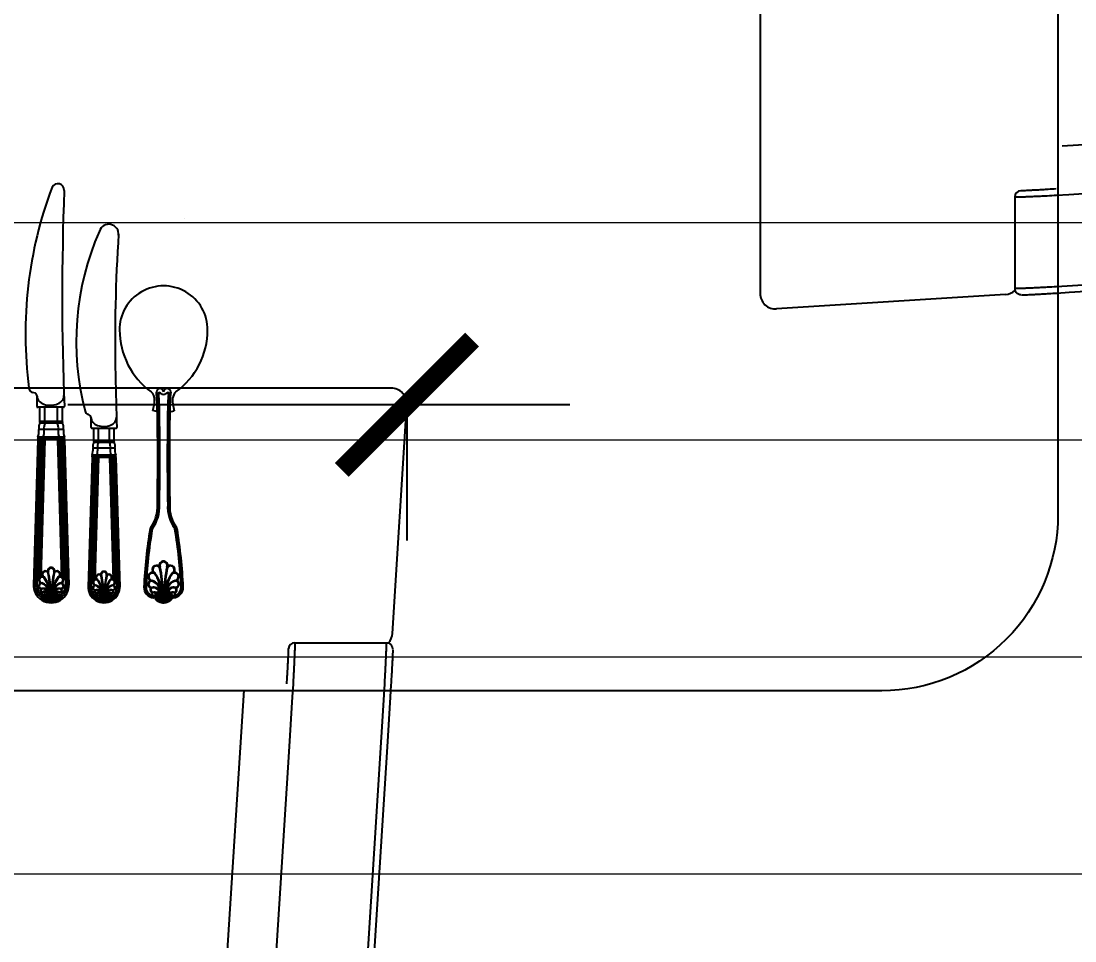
# Model space of a CAD drawing. Header units: millimetres. Extents: x -18512 to 101824, y -95768 to 52898.
# Drawn here: x 32534.4 to 33019.4, y -53683.3 to -53259.7 of the extents above; entities that cross this region are included whole.
import ezdxf

# ---------------------------------------------------------------- set-up
doc = ezdxf.new("R2010")
doc.units = ezdxf.units.MM
doc.header["$LTSCALE"] = 25
doc.header["$PDMODE"] = 3
doc.layers.get('0').update_dxf_attribs({"color": 254, "lineweight": 0})
doc.layers.get('Defpoints').update_dxf_attribs({"lineweight": 0})
doc.layers.add('1547 I-StB-p-00-GA$0$WD-FURNITURE', color=1, linetype='Continuous')
doc.layers.add('1547 I-StB-p-00-GA$0$WD-FURNITURE-DETAIL', color=126, linetype='Continuous')
doc.layers.add('I-WALL', color=2, linetype='Continuous', lineweight=9)
doc.layers.add('wood flooring', color=8, linetype='Continuous', lineweight=13)
doc.styles.add('FW_Calibri', font='calibri.ttf')
doc.dimstyles.new('1-50', dxfattribs={"dimscale": 50, "dimtxt": 2, "dimasz": 1.2, "dimexe": 1.25, "dimexo": 0.625, "dimtad": 1, "dimdec": 0, "dimtxsty": 'FW_Calibri', "dimblk": 'ARCHTICK', "dimcen": 2.5, "dimdle": 1.5, "dimadec": 0, "dimazin": 0, "dimtfac": 1, "dimtdec": 0, "dimtmove": 0, "dimatfit": 3, "dimfxl": 6, "dimfxlon": 1, "dimarcsym": 0})

# ---------------------------------------------------------------- blocks, each defined once
blk = doc.blocks.new('1547 I-StB-p-00-GA$0$chair')
at = {"layer": '1547 I-StB-p-00-GA$0$WD-FURNITURE'}
for p, q in [((-263.74, 74.61), (-278.03, -151.87)), ((265.77, 74.61), (280.06, -151.87)), ((-306.84, -178.79), (-358.89, -178.79)), ((-353.42, -179.16), (-353.42, -178.79)), ((-319.26, -179.16), (-319.26, -178.79)), ((308.87, -178.78), (360.92, -178.78)), ((321.29, -179.15), (321.29, -178.78)), ((355.45, -179.15), (355.45, -178.78)), ((-362.26, -184.13), (-370.44, -313.99)), ((364.29, -184.13), (372.48, -313.98)), ((-361.61, -323.4), (363.64, -323.39))]:
    blk.add_line(p, q, dxfattribs=at)
at = {"layer": '1547 I-StB-p-00-GA$0$WD-FURNITURE', "flags": 128}
for points in [[(-361.42, -154.95), (-360.98, -147.89), (-359.2, -119.61), (-352.06, -6.5), (-340.32, 179.79)], [(-336.77, 179.79), (-337.21, 172.72), (-339, 144.45), (-346.13, 31.34), (-357.89, -155.18)], [(-305.84, -155.18), (-305.39, -148.11), (-303.61, -119.83), (-296.48, -6.73), (-284.72, 179.79)], [(307.87, -155.17), (307.42, -148.1), (305.64, -119.83), (298.51, -6.72), (286.74, 179.8)], [(338.79, 179.8), (339.24, 172.73), (341.02, 144.45), (348.16, 31.35), (359.92, -155.17)], [(363.45, -154.95), (363.01, -147.88), (361.23, -119.6), (354.09, -6.5), (342.34, 179.8)], [(-358.89, -178.79), (-359.61, -178.71), (-359.8, -178.67)], [(360.92, -178.78), (361.64, -178.71), (361.83, -178.66)]]:
    blk.add_lwpolyline(points, dxfattribs=at)
at = {"layer": '1547 I-StB-p-00-GA$0$WD-FURNITURE'}
for centre, radius, start, end in [((-353.42, -184.69), 8.85, 137.9522, 176.39196), ((-306.84, -175.25), 3.54, 270.00206, 356.39575), ((308.87, -175.24), 3.54, 183.60511, 269.99879), ((355.45, -184.68), 8.85, 3.6089, 42.04866), ((-361.61, -314.55), 8.85, 176.39196, 270.0004), ((363.64, -314.54), 8.85, 270.00043, 3.60887)]:
    blk.add_arc(centre, radius, start, end, dxfattribs=at)
for points, knots in [([(-362.44, -174.8), (-362.45, -174.78), (-362.46, -174.68), (-362.44, -173.96), (-362.4, -172.6), (-362.32, -170.72), (-362.2, -168.39), (-362.06, -165.68), (-361.89, -162.66), (-361.68, -159.08), (-361.52, -156.45), (-361.42, -154.95)], [0, 0, 0, 0, 0.025798, 0.142664, 0.25953, 0.376395, 0.493305, 0.610216, 0.727313, 0.84441, 1, 1, 1, 1]), ([(-357.89, -155.18), (-357.98, -156.94), (-358.15, -160.01), (-358.36, -164.23), (-358.53, -167.76), (-358.67, -170.97), (-358.78, -173.7), (-358.87, -175.93), (-358.91, -177.55), (-358.92, -178.59), (-358.9, -178.72), (-358.89, -178.79)], [0, 0, 0, 0, 0.142554, 0.248331, 0.357164, 0.462792, 0.571472, 0.677072, 0.785729, 0.891335, 1, 1, 1, 1]), ([(-306.84, -178.79), (-306.85, -178.72), (-306.87, -178.6), (-306.86, -177.57), (-306.82, -175.95), (-306.73, -173.74), (-306.62, -171), (-306.48, -167.82), (-306.31, -164.26), (-306.1, -160.05), (-305.93, -156.94), (-305.84, -155.18)], [0, 0, 0, 0, 0.105606, 0.214271, 0.319871, 0.428528, 0.534156, 0.642836, 0.748613, 0.857447, 1, 1, 1, 1]), ([(-302.31, -155.4), (-302.4, -156.9), (-302.56, -159.52), (-302.77, -163.11), (-302.94, -166.12), (-303.09, -168.83), (-303.2, -171.16), (-303.28, -173.04), (-303.33, -174.43), (-303.34, -175.3), (-303.32, -175.41), (-303.3, -175.47)], [0, 0, 0, 0, 0.142603, 0.249927, 0.35725, 0.464402, 0.571553, 0.678665, 0.785775, 0.892887, 1, 1, 1, 1]), ([(304.34, -155.4), (304.43, -156.89), (304.59, -159.52), (304.8, -163.1), (304.97, -166.12), (305.12, -168.83), (305.23, -171.16), (305.31, -173.04), (305.36, -174.42), (305.37, -175.3), (305.35, -175.41), (305.33, -175.46)], [0, 0, 0, 0, 0.142603, 0.249927, 0.35725, 0.464402, 0.571553, 0.678665, 0.785775, 0.892887, 1, 1, 1, 1]), ([(308.87, -178.78), (308.88, -178.72), (308.9, -178.59), (308.89, -177.57), (308.85, -175.94), (308.77, -173.74), (308.65, -170.99), (308.51, -167.82), (308.34, -164.26), (308.13, -160.04), (307.96, -156.93), (307.87, -155.17)], [0, 0, 0, 0, 0.105606, 0.214271, 0.319871, 0.428528, 0.534156, 0.642836, 0.748613, 0.857447, 1, 1, 1, 1]), ([(359.92, -155.17), (360.01, -156.93), (360.18, -160.01), (360.39, -164.22), (360.56, -167.76), (360.7, -170.96), (360.81, -173.69), (360.9, -175.92), (360.94, -177.54), (360.95, -178.59), (360.93, -178.72), (360.92, -178.78)], [0, 0, 0, 0, 0.142554, 0.248331, 0.357164, 0.462792, 0.571472, 0.677072, 0.785729, 0.891335, 1, 1, 1, 1]), ([(364.47, -174.8), (364.48, -174.78), (364.49, -174.68), (364.47, -173.95), (364.43, -172.6), (364.35, -170.71), (364.23, -168.38), (364.09, -165.67), (363.92, -162.66), (363.71, -159.07), (363.55, -156.45), (363.45, -154.95)], [0, 0, 0, 0, 0.025798, 0.142664, 0.25953, 0.376395, 0.493305, 0.610216, 0.727313, 0.84441, 1, 1, 1, 1]), ([(-362.45, -175.21), (-362.45, -175.23), (-362.45, -175.32), (-362.44, -175.5), (-362.39, -175.89), (-362.25, -176.44), (-361.95, -177.1), (-361.41, -177.78), (-360.68, -178.37), (-360.09, -178.56), (-359.79, -178.65)], [0, 0, 0, 0, 0.031894, 0.193604, 0.305661, 0.40232, 0.533496, 0.682089, 0.844817, 1, 1, 1, 1]), ([(364.48, -175.21), (364.48, -175.22), (364.48, -175.32), (364.47, -175.5), (364.42, -175.88), (364.28, -176.43), (363.98, -177.09), (363.44, -177.78), (362.72, -178.36), (362.12, -178.55), (361.82, -178.64)], [0, 0, 0, 0, 0.031894, 0.193604, 0.305661, 0.40232, 0.533496, 0.682089, 0.844817, 1, 1, 1, 1])]:
    blk.add_open_spline(points, degree=3, knots=knots, dxfattribs=at)
blk = doc.blocks.new('_ArchTick')
at = {"color": 0, "linetype": 'ByBlock', "const_width": 0.15}
blk.add_lwpolyline([(-0.5, -0.5), (0.5, 0.5)], dxfattribs=at)
blk = doc.blocks.new('*D440')
at = {"layer": 'Defpoints', "color": 0, "transparency": 16777216}
for p in [(32111.54, -53436.37), (32711.92, -53435.91), (32711.92, -53436.37)]:
    blk.add_point(p, dxfattribs=at)
at = {"layer": 'I-WALL', "color": 0, "lineweight": -2, "transparency": 16777216}
for p, q in [((32111.54, -53436.37), (32111.54, -53373.87)), ((32036.54, -53436.37), (32267.56, -53436.37)), ((32786.92, -53436.37), (32555.91, -53436.37)), ((32711.92, -53436.37), (32711.92, -53498.87))]:
    blk.add_line(p, q, dxfattribs=at)
at = {"layer": 'I-WALL', "color": 0, "lineweight": -2, "transparency": 16777216, "xscale": 59.99999999999995, "yscale": 59.99999999999995, "zscale": 59.99999999999995, "rotation": 180}
blk.add_blockref('_ArchTick', (32111.54, -53436.37), dxfattribs=at)
at = {"layer": 'I-WALL', "color": 0, "lineweight": -2, "transparency": 16777216, "xscale": 59.99999999999995, "yscale": 59.99999999999995, "zscale": 59.99999999999995}
blk.add_blockref('_ArchTick', (32711.92, -53436.37), dxfattribs=at)
at = {"layer": 'I-WALL', "color": 0, "transparency": 16777216, "insert": (32411.73, -53436.37), "char_height": 100, "attachment_point": 5, "style": 'FW_Calibri'}
blk.add_mtext('600', dxfattribs=at)

msp = doc.modelspace()

# ---------------------------------------------------------------- hatches: boundary and pattern name
at = {"layer": 'wood flooring'}
h = msp.add_hatch(dxfattribs=at)
h.set_pattern_fill('_USER', color=256, scale=100, pattern_type=0)
h.set_pattern_definition([(360, (338285.01, 171947.46), (-2e-14, 100), [])])
h.paths.add_polyline_path([(33755.49, -49171.88), (31012.89, -49171.88), (31012.89, -49811.47), (31012.89, -62446.88), (32698.09, -62446.88), (32698.09, -63146.88), (33808.09, -63146.88)])

# ---------------------------------------------------------------- linework, layer by layer
at = {"layer": '1547 I-StB-p-00-GA$0$WD-FURNITURE'}
msp.add_lwpolyline([(31892.63, -50068.12), (32930.47, -50068.12, -0.414214), (33011.55, -50149.21), (33011.55, -53487.04, -0.414214), (32930.47, -53568.12), (31892.63, -53568.12, -0.414214), (31811.55, -53487.04), (31811.55, -50149.21, -0.414214)], format="xyb", close=True, dxfattribs=at)
at = {"layer": '1547 I-StB-p-00-GA$0$WD-FURNITURE-DETAIL'}
for p, q in [((32609.63, -53350.52), (32609.63, -53350.52)), ((32541, -53431.04), (32539.62, -53430.73)), ((32541.73, -53437.18), (32541.73, -53432.4)), ((32553.88, -53437.58), (32542.14, -53437.58)), ((32542.95, -53444.07), (32542.95, -53437.58)), ((32545.38, -53444.07), (32545.38, -53437.58)), ((32551.06, -53444.07), (32551.06, -53437.58)), ((32553.49, -53444.07), (32553.49, -53437.58)), ((32565.41, -53440.92), (32565.02, -53440.83)), ((32597.08, -53439.58), (32595.01, -53439.09)), ((32602.82, -53439.59), (32604.89, -53439.12)), ((32553.49, -53444.07), (32542.95, -53444.07)), ((32553.49, -53444.88), (32542.95, -53444.88)), ((32566.6, -53446.92), (32566.6, -53442.41)), ((32554.3, -53451.37), (32542.14, -53451.37)), ((32553.85, -53447.72), (32542.6, -53447.72)), ((32578.06, -53447.3), (32566.99, -53447.3)), ((32567.82, -53453.09), (32567.82, -53447.3)), ((32569.99, -53453.09), (32569.99, -53447.3)), ((32575.06, -53453.09), (32575.06, -53447.3)), ((32577.23, -53453.09), (32577.23, -53447.3)), ((32542.14, -53452.58), (32540.07, -53519.48)), ((32542.95, -53452.61), (32540.89, -53519.5)), ((32543.76, -53452.63), (32541.7, -53519.53)), ((32554.3, -53451.77), (32542.14, -53451.77)), ((32554.3, -53452.18), (32542.14, -53452.18)), ((32554.3, -53452.58), (32542.14, -53452.58)), ((32544.57, -53452.58), (32542.6, -53516.6)), ((32545.38, -53452.61), (32543.44, -53515.65)), ((32551.06, -53452.61), (32553, -53515.65)), ((32551.87, -53452.58), (32553.84, -53516.6)), ((32552.68, -53452.63), (32554.75, -53519.53)), ((32553.49, -53452.61), (32555.56, -53519.5)), ((32554.3, -53452.58), (32556.37, -53519.48)), ((32577.54, -53456.34), (32567.51, -53456.34)), ((32577.23, -53453.09), (32567.82, -53453.09)), ((32577.23, -53453.81), (32567.82, -53453.81)), ((32567.1, -53460.68), (32565.26, -53520.35)), ((32567.82, -53460.71), (32565.98, -53520.37)), ((32568.55, -53460.73), (32566.7, -53520.4)), ((32577.95, -53459.6), (32567.1, -53459.6)), ((32577.95, -53459.96), (32567.1, -53459.96)), ((32577.95, -53460.32), (32567.1, -53460.32)), ((32577.95, -53460.68), (32567.1, -53460.68)), ((32569.27, -53460.68), (32567.51, -53517.78)), ((32569.99, -53460.71), (32568.26, -53516.94)), ((32575.06, -53460.71), (32576.79, -53516.94)), ((32575.78, -53460.68), (32577.54, -53517.78)), ((32576.5, -53460.73), (32578.34, -53520.4)), ((32577.23, -53460.71), (32579.07, -53520.37)), ((32577.95, -53460.68), (32579.79, -53520.35)), ((32543.96, -53524.3), (32543.96, -53525.42)), ((32550.73, -53522.72), (32545.71, -53522.72)), ((32545.71, -53522.72), (32550.73, -53522.72)), ((32545.91, -53524.27), (32545.91, -53526.4)), ((32546.15, -53522.72), (32546.15, -53526.48)), ((32546.4, -53522.72), (32546.4, -53526.54)), ((32546.64, -53522.72), (32546.64, -53526.6)), ((32546.88, -53522.72), (32546.88, -53526.65)), ((32547.13, -53522.72), (32547.13, -53526.69)), ((32547.37, -53522.72), (32547.37, -53526.72)), ((32547.61, -53522.72), (32547.61, -53526.75)), ((32547.86, -53522.72), (32547.86, -53526.76)), ((32548.1, -53522.72), (32548.1, -53526.77)), ((32548.1, -53522.72), (32548.1, -53526.77)), ((32548.34, -53522.72), (32548.34, -53526.77)), ((32548.34, -53522.72), (32548.34, -53526.77)), ((32548.59, -53522.72), (32548.59, -53526.76)), ((32548.83, -53522.72), (32548.83, -53526.75)), ((32549.07, -53522.72), (32549.07, -53526.72)), ((32549.32, -53522.72), (32549.32, -53526.69)), ((32549.56, -53522.72), (32549.56, -53526.65)), ((32549.8, -53522.72), (32549.8, -53526.6)), ((32550.05, -53522.72), (32550.05, -53526.54)), ((32550.29, -53522.72), (32550.29, -53526.48)), ((32550.41, -53522.72), (32550.41, -53523.09)), ((32550.41, -53522.72), (32550.41, -53523.1)), ((32550.53, -53524.27), (32550.53, -53526.4)), ((32550.65, -53522.72), (32550.65, -53522.78)), ((32552.48, -53524.3), (32552.48, -53525.42)), ((32574.76, -53523.24), (32570.29, -53523.24)), ((32570.29, -53523.24), (32574.76, -53523.24)), ((32570.68, -53523.24), (32570.68, -53526.6)), ((32570.9, -53523.24), (32570.9, -53526.66)), ((32571.11, -53523.24), (32571.11, -53526.71)), ((32571.33, -53523.24), (32571.33, -53526.75)), ((32571.55, -53523.24), (32571.55, -53526.79)), ((32571.76, -53523.24), (32571.76, -53526.82)), ((32571.98, -53523.24), (32571.98, -53526.84)), ((32572.2, -53523.24), (32572.2, -53526.85)), ((32572.42, -53523.24), (32572.42, -53526.86)), ((32572.42, -53523.24), (32572.42, -53526.86)), ((32572.63, -53523.24), (32572.63, -53526.86)), ((32572.63, -53523.24), (32572.63, -53526.86)), ((32572.85, -53523.24), (32572.85, -53526.85)), ((32573.07, -53523.24), (32573.07, -53526.84)), ((32573.28, -53523.24), (32573.28, -53526.82)), ((32573.5, -53523.24), (32573.5, -53526.79)), ((32573.72, -53523.24), (32573.72, -53526.75)), ((32573.93, -53523.24), (32573.93, -53526.71)), ((32574.15, -53523.24), (32574.15, -53526.66)), ((32574.37, -53523.24), (32574.37, -53526.6)), ((32574.48, -53523.24), (32574.48, -53523.57)), ((32574.48, -53523.24), (32574.48, -53523.58)), ((32574.69, -53523.24), (32574.69, -53523.29)), ((32597.69, -53522.66), (32596.26, -53525.6)), ((32597.99, -53522.64), (32596.67, -53526.04)), ((32596.77, -53522.77), (32596.77, -53523.14)), ((32598.28, -53522.62), (32597.13, -53526.42)), ((32598.59, -53522.6), (32597.63, -53526.74)), ((32598.89, -53522.59), (32598.15, -53526.99)), ((32599.19, -53522.58), (32598.67, -53527.17)), ((32599.19, -53527.28), (32599.5, -53522.57)), ((32599.8, -53522.57), (32599.7, -53527.34)), ((32600.1, -53522.57), (32600.2, -53527.34)), ((32600.71, -53527.28), (32600.4, -53522.57)), ((32600.71, -53522.58), (32601.23, -53527.17)), ((32601.01, -53522.59), (32601.75, -53526.99)), ((32601.31, -53522.6), (32602.27, -53526.74)), ((32601.61, -53522.62), (32602.76, -53526.42)), ((32601.91, -53522.64), (32603.23, -53526.04)), ((32602.21, -53522.66), (32603.64, -53525.6)), ((32544.21, -53524.44), (32544.21, -53525.59)), ((32544.45, -53524.56), (32544.45, -53525.73)), ((32544.69, -53524.64), (32544.69, -53525.87)), ((32544.94, -53524.69), (32544.94, -53526)), ((32545.18, -53524.66), (32545.18, -53526.12)), ((32545.42, -53524.59), (32545.42, -53526.22)), ((32545.67, -53524.48), (32545.67, -53526.32)), ((32548.1, -53526.77), (32548.1, -53526.77)), ((32548.1, -53526.77), (32548.1, -53526.77)), ((32548.34, -53526.77), (32548.34, -53526.77)), ((32548.34, -53526.77), (32548.34, -53526.77)), ((32550.78, -53524.48), (32550.78, -53526.32)), ((32551.02, -53524.59), (32551.02, -53526.22)), ((32551.26, -53524.66), (32551.26, -53526.12)), ((32551.5, -53524.69), (32551.5, -53526)), ((32551.75, -53524.64), (32551.75, -53525.87)), ((32551.99, -53524.56), (32551.99, -53525.73)), ((32552.23, -53524.44), (32552.23, -53525.59)), ((32568.73, -53524.65), (32568.73, -53525.65)), ((32568.94, -53524.78), (32568.94, -53525.8)), ((32569.16, -53524.88), (32569.16, -53525.93)), ((32569.38, -53524.96), (32569.38, -53526.06)), ((32569.59, -53525), (32569.59, -53526.17)), ((32569.81, -53524.97), (32569.81, -53526.27)), ((32570.03, -53524.92), (32570.03, -53526.37)), ((32570.25, -53524.81), (32570.25, -53526.45)), ((32570.46, -53524.63), (32570.46, -53526.53)), ((32572.42, -53526.86), (32572.42, -53526.86)), ((32572.42, -53526.86), (32572.42, -53526.86)), ((32572.63, -53526.86), (32572.63, -53526.86)), ((32572.63, -53526.86), (32572.63, -53526.86)), ((32574.59, -53524.63), (32574.59, -53526.53)), ((32574.8, -53524.81), (32574.8, -53526.45)), ((32575.02, -53524.92), (32575.02, -53526.37)), ((32575.24, -53524.97), (32575.24, -53526.27)), ((32575.45, -53525), (32575.45, -53526.17)), ((32575.67, -53524.96), (32575.67, -53526.06)), ((32575.89, -53524.88), (32575.89, -53525.93)), ((32576.1, -53524.78), (32576.1, -53525.8)), ((32576.32, -53524.65), (32576.32, -53525.65))]:
    msp.add_line(p, q, dxfattribs=at)
for centre, radius in [((32544.65, -53523.43), 0.628), ((32551.8, -53523.43), 0.628), ((32551.8, -53523.43), 0.628), ((32569.33, -53523.88), 0.56), ((32575.71, -53523.88), 0.56), ((32575.71, -53523.88), 0.56), ((32595.5, -53523.55), 0.781), ((32604.4, -53523.55), 0.781)]:
    msp.add_circle(centre, radius, dxfattribs=at)
for centre, radius, start, end in [((32551.23, -53337.61), 3, 358.9859, 150.7532), ((32729.01, -53403.64), 192.61, 159.4863, 187.4325), ((33821.9, -53386.74), 1268.61, 177.783, 182.27792), ((32574.73, -53357.77), 4.51, 352.5772, 162.5854), ((32686.1, -53407.26), 126.35, 156.2743, 194.7401), ((33332.68, -53406.94), 755.04, 176.26644, 181.20637), ((32599.95, -53401.91), 20.27, 359.4738, 180.5262), ((32615.01, -53401.84), 35.33, 180.1122, 234.1141), ((32584.89, -53401.84), 35.33, 305.8859, 359.8878), ((34273.18, -53390.34), 1695.68, 181.098, 181.91166), ((32540.15, -53428.66), 2.13, 177.1672, 255.7968), ((32540.11, -53432.4), 1.62, 360, 56.6813), ((32590.57, -53434.2), 5.28, 359.4699, 44.9757), ((32598.31, -53430.56), 1.64, 360, 180), ((32495.16, -53439.69), 101.92, 0.0641, 5.141), ((32598.04, -53431.57), 0.791, 45.5442, 178.5176), ((32495.16, -53439.69), 102.42, 0.0641, 4.5562), ((32598.37, -53431.61), 0.624, 66.4092, 175.9707), ((32495.16, -53439.69), 102.91, 0.0641, 4.5301), ((32599.93, -53429.86), 1.76, 220.7854, 270.7609), ((32601.59, -53430.56), 1.64, 360, 180), ((32599.97, -53429.86), 1.76, 269.2391, 319.2146), ((32599.97, -53429.86), 1.76, 269.2391, 319.2146), ((32601.53, -53431.61), 0.624, 4.0293, 113.5908), ((32601.86, -53431.57), 0.791, 1.4824, 134.4558), ((32704.74, -53439.69), 102.91, 175.4699, 179.9359), ((32704.74, -53439.69), 102.91, 175.4699, 179.9359), ((32704.74, -53439.69), 102.42, 175.4438, 179.9359), ((32704.74, -53439.69), 101.92, 174.859, 179.9359), ((32609.33, -53434.2), 5.28, 135.0243, 171.0248), ((32581.42, -53434.25), 14.43, 340.3761, 0.612), ((32618.51, -53434.36), 14.43, 176.0986, 199.2872), ((32542.14, -53437.18), 0.405, 180, 270), ((32553.88, -53437.18), 0.405, 270, 1.8491), ((32565.36, -53439.41), 1.46, 176.5668, 258.3244), ((32565.08, -53442.41), 1.53, 360, 77.3501), ((31293.66, -53461.03), 1303.6, 359.0569, 0.9431), ((31293.66, -53461.03), 1304.09, 359.05686, 0.94314), ((31293.67, -53461.03), 1304.57, 359.05682, 0.94317), ((33906.23, -53460.92), 1304.57, 179.06172, 180.94807), ((33906.24, -53460.92), 1304.09, 179.06176, 180.94803), ((33906.24, -53460.92), 1303.6, 179.06179, 180.94799), ((32546.43, -53446.76), 3.95, 151.6489, 194.1011), ((32542.53, -53444.48), 0.586, 316.2447, 43.7553), ((32548.86, -53446.76), 3.95, 151.6489, 194.1011), ((32544.96, -53444.48), 0.586, 316.2447, 43.7553), ((32551.48, -53444.48), 0.586, 136.2447, 223.7553), ((32547.58, -53446.76), 3.95, 345.8989, 28.3511), ((32553.91, -53444.48), 0.586, 136.2447, 223.7553), ((32550.02, -53446.76), 3.95, 345.8989, 28.3511), ((32542.78, -53451.57), 0.669, 162.3624, 197.6376), ((32532.49, -53448.31), 10.12, 342.4081, 3.3419), ((32545.21, -53451.57), 0.669, 162.3624, 197.6376), ((32534.93, -53448.31), 10.12, 342.4081, 3.3419), ((32561.52, -53448.31), 10.12, 176.6581, 197.5919), ((32551.23, -53451.57), 0.669, 342.3624, 17.6376), ((32563.95, -53448.31), 10.12, 176.6581, 197.5919), ((32553.66, -53451.57), 0.669, 342.3624, 17.6376), ((32566.99, -53446.92), 0.382, 180, 270), ((32578.06, -53446.92), 0.382, 270, 1.8491), ((32542.37, -53452.38), 0.303, 138.049, 221.951), ((32541.83, -53451.98), 0.37, 326.7311, 33.2689), ((32544.8, -53452.38), 0.303, 138.049, 221.951), ((32544.26, -53451.98), 0.37, 326.7311, 33.2689), ((32552.18, -53451.98), 0.37, 146.7311, 213.2689), ((32551.64, -53452.38), 0.303, 318.049, 41.951), ((32554.61, -53451.98), 0.37, 146.7311, 213.2689), ((32554.08, -53452.38), 0.303, 318.049, 41.951), ((32558.49, -53456.87), 9.03, 342.4081, 3.3419), ((32570.92, -53455.49), 3.52, 151.6489, 194.1011), ((32567.45, -53453.45), 0.523, 316.2447, 43.7553), ((32560.66, -53456.87), 9.03, 342.4081, 3.3419), ((32573.09, -53455.49), 3.52, 151.6489, 194.1011), ((32569.61, -53453.45), 0.523, 316.2447, 43.7553), ((32575.43, -53453.45), 0.523, 136.2447, 223.7553), ((32571.95, -53455.49), 3.52, 345.8989, 28.3511), ((32584.38, -53456.87), 9.03, 176.6581, 197.5919), ((32577.6, -53453.45), 0.523, 136.2447, 223.7553), ((32574.12, -53455.49), 3.52, 345.8989, 28.3511), ((32586.55, -53456.87), 9.03, 176.6581, 197.5919), ((32567.3, -53460.5), 0.27, 138.049, 221.951), ((32567.67, -53459.78), 0.597, 162.3624, 197.6376), ((32566.82, -53460.14), 0.33, 326.7311, 33.2689), ((32569.47, -53460.5), 0.27, 138.049, 221.951), ((32569.84, -53459.78), 0.597, 162.3624, 197.6376), ((32568.99, -53460.14), 0.33, 326.7311, 33.2689), ((32576.05, -53460.14), 0.33, 146.7311, 213.2689), ((32575.21, -53459.78), 0.597, 342.3624, 17.6376), ((32575.58, -53460.5), 0.27, 318.049, 41.951), ((32578.22, -53460.14), 0.33, 146.7311, 213.2689), ((32577.38, -53459.78), 0.597, 342.3624, 17.6376), ((32577.75, -53460.5), 0.27, 318.049, 41.951), ((32581.05, -53483.39), 16.06, 323.9193, 3.2172), ((32581.05, -53483.39), 16.55, 323.9193, 3.2172), ((32581.05, -53483.39), 17.04, 323.9193, 3.2172), ((32618.85, -53483.39), 17.04, 176.7828, 216.0807), ((32618.85, -53483.39), 16.55, 176.7828, 216.0807), ((32618.85, -53483.39), 16.06, 176.7828, 216.0807), ((32803.12, -53528.98), 212.37, 170.3925, 177.6713), ((32803.12, -53528.98), 212.37, 170.3925, 177.6713), ((32803.12, -53528.98), 211.87, 170.3925, 177.6713), ((32803.12, -53528.98), 211.38, 170.3925, 177.6713), ((32595.35, -53493.81), 1.64, 143.9193, 170.3925), ((32595.35, -53493.81), 1.15, 143.9193, 170.3925), ((32595.35, -53493.81), 0.656, 143.9193, 170.3925), ((32604.55, -53493.81), 0.656, 9.6075, 36.0807), ((32396.78, -53528.98), 211.38, 2.3287, 9.6075), ((32604.55, -53493.81), 1.15, 9.6075, 36.0807), ((32396.78, -53528.98), 211.87, 2.3287, 9.6075), ((32604.55, -53493.81), 1.64, 9.6075, 36.0807), ((32396.78, -53528.98), 212.37, 2.3287, 9.6075), ((32396.78, -53528.98), 212.37, 2.3287, 9.6075), ((32599.95, -53510.46), 2.02, 360, 188.2353), ((32599.95, -53510.46), 2.02, 351.7647, 180), ((32599.95, -53510.46), 1.72, 360, 204.5694), ((32599.95, -53510.46), 1.72, 335.4306, 180), ((32545.64, -53514.51), 1.62, 52.8986, 217.5992), ((32545.64, -53514.51), 1.38, 36.2136, 239.9308), ((32548.22, -53512.99), 1.62, 360, 188.2353), ((32548.22, -53512.99), 1.62, 351.7647, 180), ((32499.46, -53524.08), 48.42, 1.6084, 12.3767), ((32548.22, -53512.99), 1.38, 360, 204.5694), ((32548.22, -53512.99), 1.38, 335.4306, 180), ((32499.72, -53524.05), 48.4, 1.5774, 12.5171), ((32596.72, -53524.05), 48.4, 167.4834, 178.4221), ((32596.98, -53524.08), 48.42, 167.6233, 178.3916), ((32550.8, -53514.51), 1.38, 300.0692, 143.7864), ((32550.8, -53514.51), 1.62, 322.4008, 127.1014), ((32570.22, -53515.93), 1.45, 52.8986, 217.5992), ((32572.52, -53514.57), 1.45, 360, 188.2353), ((32572.52, -53514.57), 1.45, 351.7647, 180), ((32572.52, -53514.57), 1.23, 360, 204.5694), ((32572.52, -53514.57), 1.23, 335.4306, 180), ((32574.83, -53515.93), 1.45, 322.4008, 127.1014), ((32594.86, -53515.59), 2.02, 82.2625, 243.2673), ((32594.86, -53515.59), 1.72, 61.6333, 260.5592), ((32596.74, -53512.36), 2.02, 52.8986, 217.5992), ((32596.74, -53512.36), 1.72, 36.2136, 239.9308), ((32584.42, -53523.19), 14.49, 2.4108, 38.973), ((32584.44, -53523.19), 14.77, 2.3764, 39.2379), ((32539.27, -53524.26), 60.25, 1.6084, 12.3767), ((32539.6, -53524.23), 60.23, 1.5774, 12.5171), ((32660.31, -53524.23), 60.23, 167.4834, 178.4221), ((32660.63, -53524.26), 60.25, 167.6233, 178.3916), ((32615.46, -53523.19), 14.77, 140.7621, 177.6048), ((32615.48, -53523.19), 14.49, 141.027, 177.5336), ((32603.16, -53512.36), 1.72, 300.0692, 143.7864), ((32603.16, -53512.36), 2.02, 322.4008, 127.1014), ((32605.03, -53515.59), 1.72, 279.4408, 118.3667), ((32605.03, -53515.59), 1.72, 279.4408, 118.3667), ((32605.03, -53515.59), 2.02, 296.7327, 97.7375), ((32605.03, -53515.59), 2.02, 296.7327, 97.7375), ((32543.88, -53519.9), 1.42, 109.524, 255.2771), ((32544.13, -53517.11), 1.62, 82.2625, 243.2673), ((32543.88, -53519.9), 1.18, 88.7842, 269.559), ((32544.13, -53517.11), 1.38, 61.6333, 260.5592), ((32542.71, -53522.72), 4.18, 0.0399, 73.3412), ((32542.71, -53522.72), 4.41, 359.9965, 74.2877), ((32535.74, -53523.22), 11.64, 2.4664, 38.973), ((32535.76, -53523.22), 11.87, 2.3952, 39.2379), ((32560.69, -53523.22), 11.87, 140.7621, 177.6048), ((32560.7, -53523.22), 11.64, 141.027, 177.5336), ((32553.73, -53522.72), 4.41, 105.7123, 180.0035), ((32553.73, -53522.72), 4.18, 106.6588, 179.9601), ((32552.31, -53517.11), 1.38, 279.4408, 118.3667), ((32552.31, -53517.11), 1.62, 296.7327, 97.7375), ((32552.56, -53519.9), 1.18, 270.441, 91.2158), ((32552.56, -53519.9), 1.42, 284.7229, 70.476), ((32568.88, -53518.24), 1.45, 82.2625, 243.2673), ((32568.88, -53518.24), 1.23, 61.6333, 260.5592), ((32567.61, -53523.24), 3.94, 359.9965, 74.2877), ((32570.22, -53515.93), 1.23, 36.2136, 239.9308), ((32561.39, -53523.69), 10.38, 2.4664, 38.973), ((32561.4, -53523.69), 10.59, 2.3952, 39.2379), ((32529.03, -53524.46), 43.19, 1.6084, 12.3767), ((32529.26, -53524.43), 43.17, 1.5774, 12.5171), ((32615.79, -53524.43), 43.17, 167.4834, 178.4221), ((32616.02, -53524.46), 43.19, 167.6233, 178.3916), ((32583.64, -53523.69), 10.59, 140.7621, 177.6048), ((32583.66, -53523.69), 10.38, 141.027, 177.5336), ((32577.44, -53523.24), 3.94, 105.7123, 180.0035), ((32574.83, -53515.93), 1.23, 300.0692, 143.7864), ((32576.17, -53518.24), 1.23, 279.4408, 118.3667), ((32576.17, -53518.24), 1.45, 296.7327, 97.7375), ((32594.55, -53519.06), 1.77, 109.524, 255.2771), ((32594.55, -53519.06), 1.46, 88.7842, 269.559), ((32593.1, -53522.57), 5.49, 359.7101, 74.2877), ((32593.09, -53522.57), 5.2, 359.5437, 73.3412), ((32606.8, -53522.57), 5.49, 105.7123, 180.0035), ((32606.81, -53522.57), 5.2, 106.6588, 179.9601), ((32605.35, -53519.06), 1.46, 270.441, 91.2158), ((32605.35, -53519.06), 1.46, 270.441, 91.2158), ((32605.35, -53519.06), 1.77, 284.7229, 70.476), ((32605.35, -53519.06), 1.77, 284.7229, 70.476), ((32544.12, -53521.94), 0.897, 131.8395, 293.1884), ((32544.12, -53521.94), 0.654, 106.071, 291.6138), ((32544.61, -53522.99), 2.05, 7.5343, 110.999), ((32544.61, -53522.99), 1.81, 8.5665, 111.8071), ((32551.84, -53522.99), 2.05, 69.001, 172.4657), ((32551.83, -53522.99), 1.81, 68.1929, 171.4335), ((32552.32, -53521.94), 0.897, 246.8116, 48.1605), ((32552.32, -53521.94), 0.654, 248.3862, 73.929), ((32568.65, -53520.73), 1.27, 109.524, 255.2771), ((32568.65, -53520.73), 1.05, 88.7842, 269.559), ((32568.86, -53522.55), 0.8, 131.8395, 293.1884), ((32568.86, -53522.55), 0.583, 106.071, 291.6138), ((32569.3, -53523.48), 1.83, 7.5343, 110.999), ((32567.61, -53523.25), 3.72, 0.0399, 73.3412), ((32569.3, -53523.48), 1.61, 8.5665, 111.8071), ((32577.44, -53523.25), 3.72, 106.6588, 179.9601), ((32575.75, -53523.48), 1.83, 69.001, 172.4657), ((32575.75, -53523.48), 1.61, 68.1929, 171.4335), ((32576.18, -53522.55), 0.8, 246.8116, 48.1605), ((32576.18, -53522.55), 0.583, 248.3862, 73.929), ((32576.4, -53520.73), 1.05, 270.441, 91.2158), ((32576.4, -53520.73), 1.27, 284.7229, 70.476), ((32595.67, -53520.53), 4.74, 177.8129, 265.6709), ((32595.64, -53520.54), 4.22, 177.6799, 265.9806), ((32595.64, -53520.54), 3.73, 177.6799, 262.2069), ((32595.37, -53521.68), 1.57, 144.4056, 249.7141), ((32595.37, -53521.68), 1.26, 144.4056, 255.3133), ((32594.83, -53521.32), 0.616, 111.9229, 142.6344), ((32595.45, -53522.91), 2.55, 6.0407, 110.999), ((32595.37, -53522.96), 2.34, 7.2763, 108.975), ((32595.8, -53523.8), 1.17, 328.6175, 146.0831), ((32595.34, -53523.56), 1.19, 270.3267, 329.8578), ((32595.41, -53523.79), 1.03, 339.0838, 84.7865), ((32599.71, -53544.64), 22.07, 89.3855, 98.5383), ((32600.19, -53544.64), 22.07, 81.4617, 90.6145), ((32604.45, -53522.9), 2.54, 68.8921, 174.1994), ((32604.44, -53522.89), 2.24, 68.0096, 174.1924), ((32604.1, -53523.8), 1.17, 33.9169, 211.3825), ((32604.49, -53523.79), 1.03, 95.2135, 200.9162), ((32604.56, -53523.56), 1.19, 210.1422, 281.7756), ((32604.26, -53520.54), 4.22, 274.0194, 2.3201), ((32604.23, -53520.53), 4.74, 274.3291, 2.1871), ((32604.26, -53520.54), 3.73, 277.7931, 2.3201), ((32604.6, -53521.76), 1.16, 282.0648, 54.4147), ((32604.53, -53521.68), 1.26, 284.6867, 35.5944), ((32604.53, -53521.68), 1.57, 290.2859, 35.5944), ((32604.53, -53521.68), 1.57, 290.2859, 35.5944), ((32605.07, -53521.32), 0.616, 37.3656, 68.0771), ((32544.09, -53525.42), 0.122, 180, 360), ((32544.33, -53525.59), 0.122, 180, 360), ((32544.57, -53525.73), 0.122, 180, 360), ((32544.82, -53525.87), 0.122, 180, 360), ((32545.06, -53526), 0.122, 180, 360), ((32545.3, -53526.12), 0.122, 180, 360), ((32545.55, -53526.22), 0.122, 180, 360), ((32545.79, -53526.32), 0.122, 180, 360), ((32546.03, -53526.4), 0.122, 180, 360), ((32546.28, -53526.48), 0.122, 180, 360), ((32546.52, -53526.54), 0.122, 180, 360), ((32546.76, -53526.6), 0.122, 180, 360), ((32547, -53526.65), 0.122, 180, 360), ((32547.25, -53526.69), 0.122, 180, 360), ((32547.49, -53526.72), 0.122, 180, 360), ((32547.73, -53526.75), 0.122, 180, 360), ((32547.98, -53526.76), 0.122, 180, 360), ((32548.22, -53526.77), 0.122, 180, 360), ((32548.22, -53526.77), 0.122, 180, 360), ((32548.46, -53526.76), 0.122, 180, 360), ((32548.71, -53526.75), 0.122, 180, 360), ((32548.95, -53526.72), 0.122, 180, 360), ((32549.19, -53526.69), 0.122, 180, 360), ((32549.44, -53526.65), 0.122, 180, 360), ((32549.68, -53526.6), 0.122, 180, 360), ((32549.92, -53526.54), 0.122, 180, 360), ((32550.17, -53526.48), 0.122, 180, 360), ((32550.41, -53526.4), 0.122, 180, 360), ((32550.65, -53526.32), 0.122, 180, 360), ((32550.9, -53526.22), 0.122, 180, 360), ((32551.14, -53526.12), 0.122, 180, 360), ((32551.38, -53526), 0.122, 180, 360), ((32551.63, -53525.87), 0.122, 180, 360), ((32551.87, -53525.73), 0.122, 180, 360), ((32552.11, -53525.59), 0.122, 180, 360), ((32552.36, -53525.42), 0.122, 180, 360), ((32568.84, -53525.65), 0.108, 180, 360), ((32569.05, -53525.8), 0.108, 180, 360), ((32569.27, -53525.93), 0.108, 180, 360), ((32569.49, -53526.06), 0.108, 180, 360), ((32569.7, -53526.17), 0.108, 180, 360), ((32569.92, -53526.27), 0.108, 180, 360), ((32570.14, -53526.37), 0.108, 180, 360), ((32570.35, -53526.45), 0.108, 180, 360), ((32570.57, -53526.53), 0.108, 180, 360), ((32570.79, -53526.6), 0.108, 180, 360), ((32571.01, -53526.66), 0.108, 180, 360), ((32571.22, -53526.71), 0.108, 180, 360), ((32571.44, -53526.75), 0.108, 180, 360), ((32571.66, -53526.79), 0.108, 180, 360), ((32571.87, -53526.82), 0.108, 180, 360), ((32572.09, -53526.84), 0.108, 180, 360), ((32572.31, -53526.85), 0.108, 180, 360), ((32572.52, -53526.86), 0.108, 180, 360), ((32572.52, -53526.86), 0.108, 180, 360), ((32572.74, -53526.85), 0.108, 180, 360), ((32572.96, -53526.84), 0.108, 180, 360), ((32573.18, -53526.82), 0.108, 180, 360), ((32573.39, -53526.79), 0.108, 180, 360), ((32573.61, -53526.75), 0.108, 180, 360), ((32573.83, -53526.71), 0.108, 180, 360), ((32574.04, -53526.66), 0.108, 180, 360), ((32574.26, -53526.6), 0.108, 180, 360), ((32574.48, -53526.53), 0.108, 180, 360), ((32574.69, -53526.45), 0.108, 180, 360), ((32574.91, -53526.37), 0.108, 180, 360), ((32575.13, -53526.27), 0.108, 180, 360), ((32575.34, -53526.17), 0.108, 180, 360), ((32575.56, -53526.06), 0.108, 180, 360), ((32575.78, -53525.93), 0.108, 180, 360), ((32576, -53525.8), 0.108, 180, 360), ((32576.21, -53525.65), 0.108, 180, 360), ((32595.34, -53523.56), 1.7, 258.6831, 329.8578), ((32599.95, -53522.57), 4.77, 212.7202, 219.3478), ((32596.47, -53525.82), 0.302, 132.9714, 312.9714), ((32596.9, -53526.23), 0.302, 140.2195, 320.2195), ((32597.38, -53526.58), 0.296, 147.3963, 327.3963), ((32597.89, -53526.87), 0.287, 154.3949, 334.3949), ((32598.41, -53527.08), 0.277, 161.1642, 341.1642), ((32598.93, -53527.23), 0.266, 167.6824, 347.6824), ((32599.45, -53527.31), 0.256, 173.9476, 353.9476), ((32599.95, -53527.34), 0.248, 177.6708, 2.3292), ((32600.45, -53527.31), 0.256, 186.0524, 6.0524), ((32600.97, -53527.23), 0.266, 192.3176, 12.3176), ((32601.49, -53527.08), 0.277, 198.8358, 18.8358), ((32602.01, -53526.87), 0.287, 205.6051, 25.6051), ((32602.52, -53526.58), 0.296, 212.6037, 32.6037), ((32603, -53526.23), 0.302, 219.7805, 39.7805), ((32604.56, -53523.56), 1.7, 210.1422, 281.3169), ((32603.43, -53525.82), 0.302, 227.0286, 47.0286), ((32599.95, -53522.57), 4.77, 320.6522, 327.2798)]:
    msp.add_arc(centre, radius, start, end, dxfattribs=at)
for centre, major_axis, ratio, start_param, end_param in [((32547.93, -53432.42), (6.2, 0.09), 0.682212, 3.116522, 6.32704), ((32572.45, -53442.43), (5.84, 0.08), 0.682212, 3.116522, 6.32704), ((32548.22, -53519.48), (-8.15, 0), 0.995334, -0.062188, 3.203781), ((32572.52, -53520.35), (-7.27, 0), 0.995334, -0.062188, 3.203781)]:
    msp.add_ellipse(centre, major_axis=major_axis, ratio=ratio, start_param=start_param, end_param=end_param, dxfattribs=at)
for points, knots in [([(32540.9, -53519.02), (32540.87, -53519.57), (32540.89, -53520.13), (32541.14, -53521.59), (32541.47, -53522.48), (32542.45, -53524.07), (32543.09, -53524.77), (32543.84, -53525.33), (32543.84, -53525.33), (32543.96, -53525.42)], [6.220997, 6.220997, 6.220997, 6.220997, 6.448454, 6.448454, 6.8312969, 6.8312969, 7.2141399, 7.2141399, 7.2146082, 7.2146082, 7.2146082, 7.2146082]), ([(32552.48, -53525.42), (32553.09, -53524.96), (32553.54, -53524.54), (32554.52, -53523.33), (32554.96, -53522.5), (32555.49, -53520.77), (32555.6, -53519.89), (32555.54, -53519.02)], [8.4933907, 8.4933907, 8.4933907, 8.4933907, 8.7455117, 8.7455117, 9.1283546, 9.1283546, 9.4869663, 9.4869663, 9.4869663, 9.4869663]), ([(32541.7, -53519.53), (32541.67, -53519.84), (32541.76, -53520.36), (32541.95, -53521.26), (32542.1, -53521.72), (32542.61, -53522.78), (32543, -53523.36), (32543.94, -53524.4), (32544.69, -53524.71), (32545.3, -53524.65), (32546.22, -53524.52), (32546.03, -53522.45), (32544.81, -53522.26), (32544.16, -53523.04)], [6.220997, 6.220997, 6.220997, 6.220997, 6.449003, 6.449003, 6.677009, 6.677009, 7.009507, 7.009507, 7.342006, 7.342006, 7.674504, 7.674504, 7.975504, 7.975504, 7.975504, 7.975504]), ([(32544.92, -53522.33), (32544.74, -53522.36), (32544.56, -53522.42), (32544.38, -53522.53), (32544.37, -53522.54), (32544.36, -53522.55)], [7.87217953, 7.87217953, 7.87217953, 7.87217953, 7.92581627, 7.92581627, 7.92995814, 7.92995814, 7.92995814, 7.92995814]), ([(32546.15, -53522.72), (32546.03, -53522.55), (32545.9, -53522.5), (32545.77, -53522.4), (32545.62, -53522.34), (32545.28, -53522.29), (32545.1, -53522.3), (32544.92, -53522.33)], [7.7445958, 7.7445958, 7.7445958, 7.7445958, 7.7679794, 7.7679794, 7.8187079, 7.8187079, 7.8721816, 7.8721816, 7.8721816, 7.8721816]), ([(32554.75, -53519.53), (32554.77, -53519.84), (32554.68, -53520.36), (32554.49, -53521.26), (32554.34, -53521.72), (32553.84, -53522.78), (32553.45, -53523.36), (32552.5, -53524.4), (32551.75, -53524.71), (32551.14, -53524.65), (32550.23, -53524.52), (32550.41, -53522.45), (32551.63, -53522.26), (32552.28, -53523.04)], [6.220997, 6.220997, 6.220997, 6.220997, 6.449003, 6.449003, 6.677009, 6.677009, 7.009507, 7.009507, 7.342006, 7.342006, 7.674504, 7.674504, 7.975504, 7.975504, 7.975504, 7.975504]), ([(32550.29, -53522.72), (32550.42, -53522.55), (32550.54, -53522.5), (32550.67, -53522.4), (32550.83, -53522.34), (32551.16, -53522.29), (32551.34, -53522.3), (32551.52, -53522.33)], [7.7445958, 7.7445958, 7.7445958, 7.7445958, 7.7679794, 7.7679794, 7.8187079, 7.8187079, 7.8721816, 7.8721816, 7.8721816, 7.8721816]), ([(32551.52, -53522.33), (32551.7, -53522.36), (32551.88, -53522.42), (32552.06, -53522.53), (32552.07, -53522.54), (32552.08, -53522.55)], [7.87217953, 7.87217953, 7.87217953, 7.87217953, 7.92581627, 7.92581627, 7.92995814, 7.92995814, 7.92995814, 7.92995814]), ([(32565.99, -53519.95), (32565.96, -53520.44), (32565.99, -53520.94), (32566.21, -53522.24), (32566.5, -53523.03), (32567.37, -53524.45), (32567.95, -53525.08), (32568.62, -53525.57), (32568.62, -53525.57), (32568.73, -53525.65)], [6.220997, 6.220997, 6.220997, 6.220997, 6.448454, 6.448454, 6.8312969, 6.8312969, 7.2141399, 7.2141399, 7.2146082, 7.2146082, 7.2146082, 7.2146082]), ([(32566.7, -53520.4), (32566.68, -53520.68), (32566.76, -53521.14), (32566.93, -53521.95), (32567.06, -53522.36), (32567.52, -53523.3), (32567.86, -53523.82), (32568.71, -53524.74), (32569.37, -53525.02), (32569.92, -53524.97), (32570.74, -53524.85), (32570.57, -53523), (32569.48, -53522.83), (32568.9, -53523.53)], [6.220997, 6.220997, 6.220997, 6.220997, 6.449003, 6.449003, 6.677009, 6.677009, 7.009507, 7.009507, 7.342006, 7.342006, 7.674504, 7.674504, 7.975504, 7.975504, 7.975504, 7.975504]), ([(32569.58, -53522.9), (32569.42, -53522.92), (32569.26, -53522.98), (32569.1, -53523.08), (32569.09, -53523.08), (32569.08, -53523.09)], [7.87217953, 7.87217953, 7.87217953, 7.87217953, 7.92581627, 7.92581627, 7.92995814, 7.92995814, 7.92995814, 7.92995814]), ([(32570.68, -53523.24), (32570.57, -53523.09), (32570.46, -53523.05), (32570.34, -53522.96), (32570.2, -53522.91), (32569.9, -53522.86), (32569.74, -53522.87), (32569.58, -53522.9)], [7.7445958, 7.7445958, 7.7445958, 7.7445958, 7.7679794, 7.7679794, 7.8187079, 7.8187079, 7.8721816, 7.8721816, 7.8721816, 7.8721816]), ([(32578.34, -53520.4), (32578.37, -53520.68), (32578.29, -53521.14), (32578.12, -53521.95), (32577.98, -53522.36), (32577.53, -53523.3), (32577.18, -53523.82), (32576.34, -53524.74), (32575.68, -53525.02), (32575.13, -53524.97), (32574.31, -53524.85), (32574.48, -53523), (32575.57, -53522.83), (32576.15, -53523.53)], [6.220997, 6.220997, 6.220997, 6.220997, 6.449003, 6.449003, 6.677009, 6.677009, 7.009507, 7.009507, 7.342006, 7.342006, 7.674504, 7.674504, 7.975504, 7.975504, 7.975504, 7.975504]), ([(32574.37, -53523.24), (32574.48, -53523.09), (32574.59, -53523.05), (32574.71, -53522.96), (32574.85, -53522.91), (32575.14, -53522.86), (32575.31, -53522.87), (32575.47, -53522.9)], [7.7445958, 7.7445958, 7.7445958, 7.7445958, 7.7679794, 7.7679794, 7.8187079, 7.8187079, 7.8721816, 7.8721816, 7.8721816, 7.8721816]), ([(32575.47, -53522.9), (32575.63, -53522.92), (32575.79, -53522.98), (32575.95, -53523.08), (32575.96, -53523.08), (32575.97, -53523.09)], [7.87217953, 7.87217953, 7.87217953, 7.87217953, 7.92581627, 7.92581627, 7.92995814, 7.92995814, 7.92995814, 7.92995814]), ([(32576.32, -53525.65), (32576.87, -53525.25), (32577.27, -53524.87), (32578.14, -53523.79), (32578.54, -53523.05), (32579.01, -53521.51), (32579.1, -53520.72), (32579.05, -53519.95)], [8.4933907, 8.4933907, 8.4933907, 8.4933907, 8.7455117, 8.7455117, 9.1283546, 9.1283546, 9.4869663, 9.4869663, 9.4869663, 9.4869663])]:
    msp.add_open_spline(points, degree=3, knots=knots, dxfattribs=at)
for points in [[(32554.75, -53519.5), (32554.75, -53519.36), (32554.74, -53519.21), (32554.73, -53519.07)], [(32578.34, -53520.37), (32578.34, -53520.24), (32578.34, -53520.12), (32578.33, -53519.99)]]:
    msp.add_open_spline(points, degree=3, dxfattribs=at)

# ---------------------------------------------------------------- block references
at = {"layer": '1547 I-StB-p-00-GA$0$WD-FURNITURE'}
for p, xscale, yscale, zscale, rotation in [((33136.68, -53090.27), 0.810810810810556, 0.810810810810556, 0.810810810810556, 270), ((32411.55, -53690.96), 0.8108108108105557, 0.8108108108105557, 0.8108108108105557, 180)]:
    msp.add_blockref('1547 I-StB-p-00-GA$0$chair', p, dxfattribs=dict(at, xscale=xscale, yscale=yscale, zscale=zscale, rotation=rotation))

# ---------------------------------------------------------------- dimensions: what is measured, and where the dimension line sits
at = {"layer": 'I-WALL', "color": 1, "true_color": 0xf40b0b}
dim = msp.add_linear_dim(base=(32711.92, -53436.37), p1=(32111.54, -53436.37), p2=(32711.92, -53435.91), angle=180, dimstyle='1-50', dxfattribs=at)
dim.commit()
dim.dimension.update_dxf_attribs({"geometry": '*D440', "text_midpoint": (32411.73, -53436.37), "text_rotation": 270})

doc.saveas('drawing.dxf')
